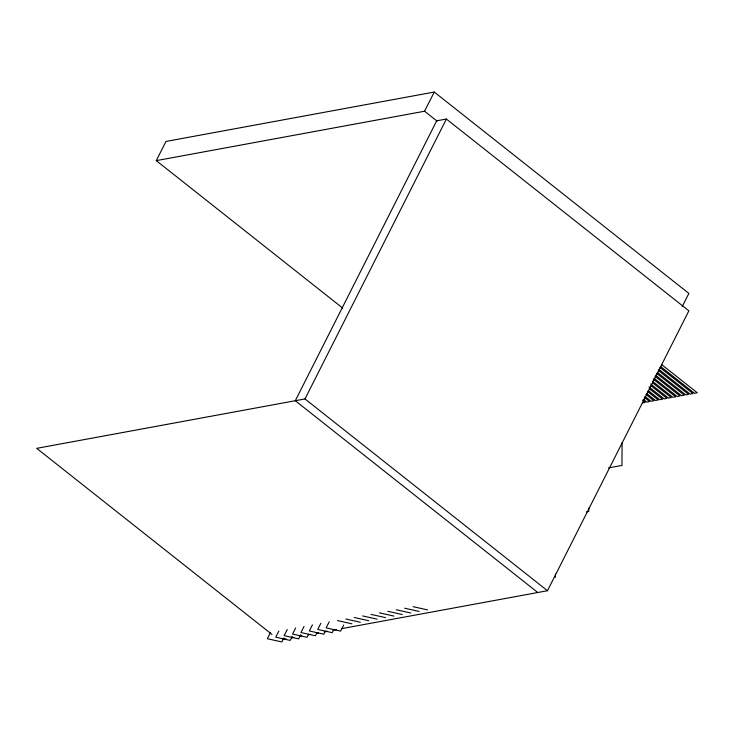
<?xml version="1.0" encoding="UTF-8"?>
<svg xmlns="http://www.w3.org/2000/svg" width="734" height="734" viewBox="0 0 734 734"><rect width="100%" height="100%" fill="white"/><g stroke="black" fill="none" stroke-linecap="round" stroke-linejoin="round"><path stroke-width="1.1" d="M555.427 577.355L555.445 574.034M588.741 508.111L588.732 511.433L586.484 511.846M622.047 442.657L621.964 465.42L608.468 467.907M342.741 308.124L156.269 160.636L165.967 141.451L434.262 92.044L688.868 293.416L682.235 306.546M156.269 160.636L424.564 111.229L434.262 92.044M272.002 634.451L36.7 448.355L304.995 398.938L446.391 119.036L688.877 310.812L547.481 590.723L342.145 628.543M270.451 632.58L267.359 638.708L281.819 641.956L283.884 637.874M278.856 631.038L275.755 637.167L290.214 640.415L292.279 636.323M287.251 629.488L284.15 635.616L298.61 638.864L300.674 634.782M295.646 627.937L292.554 634.066L307.014 637.314L308.564 634.249M304.05 626.396L300.949 632.524L315.409 635.772L316.96 632.708M312.445 624.845L309.344 630.974L323.813 634.222L325.355 631.157M320.841 623.304L317.749 629.433L332.208 632.68L333.759 629.616M329.245 621.753L326.144 627.882L340.604 631.13L343.705 625.001M446.391 119.036L436.693 120.816L295.297 400.727L537.783 592.512M642.443 402.883L645.278 402.36L642.608 400.25M282.553 639.516L285.93 638.892M291.554 637.855L293.802 637.442M299.417 636.406L301.674 635.993M308.418 634.754L310.666 634.341M316.29 633.304L318.538 632.891M324.153 631.855L327.529 631.231M333.153 630.194L336.521 629.579M413.04 606.651L427.5 609.899M404.645 608.192L419.105 611.44M396.241 609.743L410.701 612.991M387.846 611.294L402.305 614.541M379.45 612.835L393.91 616.083M371.046 614.386L385.506 617.633M362.651 615.927L377.111 619.175M354.256 617.477L368.716 620.725M345.852 619.019L360.311 622.267M337.457 620.569L351.916 623.817M424.564 111.229L437.115 121.156M661.646 364.587L697.3 392.782L694.465 393.305L660.6 366.514M659.985 367.495L692.969 393.58L690.125 394.103L658.93 369.431M658.325 370.413L688.63 394.378L685.795 394.901L657.269 372.34M656.664 373.322L684.299 395.176L681.464 395.699L655.609 375.257M655.003 376.239L679.959 395.975L677.124 396.498L653.948 378.166M653.343 379.148L675.629 396.773L672.794 397.296L652.287 381.084M652.572 382.772L671.289 397.571L668.454 398.094L650.627 383.992M650.911 385.68L666.958 398.369L664.123 398.892L648.966 386.91M649.251 388.598L662.619 399.168L659.783 399.691L648.195 390.525M647.59 391.506L658.288 399.966L655.453 400.489L646.535 393.442M645.929 394.424L653.948 400.764L651.113 401.287L644.874 396.351M644.269 397.333L649.618 401.562L646.782 402.085L643.213 399.268M304.995 398.938L547.481 590.723"/></g></svg>
